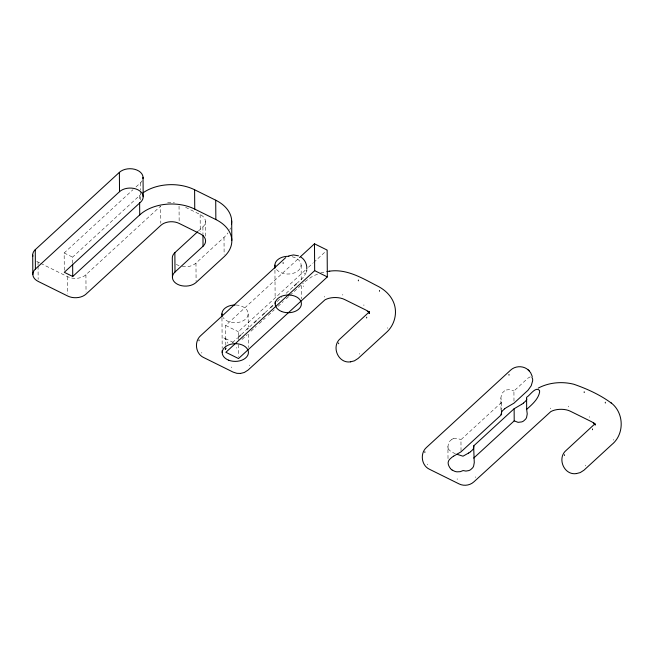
<?xml version="1.0" encoding="UTF-8"?>
<svg xmlns="http://www.w3.org/2000/svg" width="654" height="654" viewBox="0 0 654 654"><rect width="100%" height="100%" fill="white"/><g stroke="black" fill="none" stroke-linecap="round" stroke-linejoin="round"><path stroke-width="0.49" stroke-dasharray="3.27 2.45" d="M448.015 458.601L447.925 446.625L448.595 443.085A12.132 9.671 32.8 0 1 449.592 441.376L451.546 439.586M500.972 409.911L500.89 397.943L501.561 394.403A12.132 9.671 32.8 0 1 502.558 392.694L504.512 390.896A12.132 9.671 32.8 0 1 506.409 389.947M306.211 272.497L303.734 276.977L297.325 283.01M226.137 348.329L224.992 349.498L227.232 347.438M64.28 270.266L64.157 252.967L133.007 189.685M135.999 186.93L140.487 182.801A13.113 8.862 -0.4 0 0 142.147 180.774M72.643 263.251L72.602 257.145L139.58 195.571A39.346 26.585 -0.4 0 1 140.847 194.467M40.712 263.39L67.575 276.683A13.113 8.862 -0.4 0 0 85.919 274.745L160.688 206.018L160.81 223.316M198.473 230.976L202.903 226.905A13.113 8.862 -0.4 0 0 200.14 214.52L184.305 206.689M182.253 266.513A13.113 8.862 -0.4 0 0 195.971 263.121L224.011 237.353A39.346 26.585 -0.4 0 0 227.96 232.857M225.81 345.328L225.671 325.447L298.813 258.216M238.358 335.69L238.334 331.709L305.508 269.971M308.492 267.224L312.972 263.112M313.716 262.426L326.403 250.76M232.448 342.647L237.672 337.848M241.4 334.423L245.871 330.303M249.599 326.877L253.327 323.452M257.799 319.34L261.535 315.915M265.262 312.489L269.734 308.377M277.19 301.519L281.661 297.406M286.141 293.294L293.597 286.444M242.021 339.451L247.269 334.635M251.013 331.186L256.262 326.362M259.254 323.607L265.254 318.097M268.254 315.342L274.247 309.832M277.991 306.383L283.239 301.568M286.239 298.813L289.24 296.049M289.984 295.363L303.481 282.961M461.029 450.81L460.956 439.709L501.463 402.472L500.89 397.943M513.987 401.123L513.921 391.027L527.892 378.184L530.533 376.712M304.977 281.588L312.383 276.364L318.22 273.813M506.376 389.98L510.046 389.522L513.921 391.027M453.41 438.662L457.081 438.205L460.956 439.709M320.705 272.939L325.251 271.827M225.671 325.447L238.334 331.709M64.157 252.967L72.602 257.145M233.388 342.483L223.504 337.595L226.963 340.366L227.919 343.252M36.714 261.314A13.113 8.862 -0.4 0 0 38.022 262.058L39.812 262.949M448.137 448.873L447.925 446.625M448.145 448.881L450.369 451.039A12.132 4.504 15 0 0 451.988 452.11L454.636 453.418A12.132 4.504 15 0 0 455.364 453.712M613.615 439.398L613.615 440.167M589.745 416.573L589.745 417.342M585.575 465.166L585.575 465.942M568.637 406.126L568.645 406.902M550.292 408.063L550.3 408.84M501.463 402.472L501.512 409.543M475.523 476.791L475.523 477.567M457.179 478.728L457.187 479.505M427.626 464.103L427.634 464.88M387.773 327.638L387.773 328.414M363.902 304.813L363.902 305.59M359.733 353.413L359.733 354.182M342.794 294.365L342.802 295.142M324.449 296.303L324.458 297.079M304.249 273.094L304.257 273.863M303.35 285.863L303.35 286.632M301.134 265.189L301.241 280.46M301.281 285.545L301.371 298.78M274.942 270.241L275.138 298.747M249.681 365.038L249.681 365.807M248.168 313.871L248.267 327.106M248.316 334.227L248.406 347.462M238.367 336.679L238.391 339.663M238.424 344.633L238.506 356.561M236.364 347.429L236.364 348.206M231.336 366.976L231.344 367.744M225.818 346.318L225.843 350.299M224.011 237.353L224.126 254.651M221.968 317.909L222.18 348.443M205.462 221.469L205.569 236.74M202.903 226.905L202.953 234.034M201.792 352.351L201.792 353.127M200.14 214.52L200.255 231.827M195.971 263.121L196.094 281.449M179.049 206.116L179.155 222.401M140.487 182.801L140.536 189.93M140.545 190.943L140.61 200.108M139.58 195.571L139.621 200.664M85.919 274.745L86.034 292.052M67.575 276.683L67.697 293.989M38.022 262.058L38.046 265.115M38.055 266.129L38.145 279.364M451.579 439.553A12.132 9.671 32.8 0 1 453.443 438.63M292.166 256.752A13.113 8.862 -0.4 0 1 297.791 271.042A13.113 8.862 -0.4 0 1 276.111 268.933M235.98 305.009A13.113 8.862 -0.4 0 1 248.111 312.947A13.113 8.862 -0.4 0 1 238.489 322.397A13.113 8.862 -0.4 0 1 223.145 317.615M179.073 265.679A13.113 8.862 -0.4 0 1 176.318 264.314M230.543 227.935A39.346 26.585 -0.4 0 1 229.84 229.611M167.612 202.74A13.113 8.862 -0.4 0 1 174.397 202.626"/><path stroke-width="0.98" d="M306.791 269.039C307.159 264.371 304.911 259.613 300.946 257.079M306.71 270.192L306.505 271.377M369.069 312.285L369.24 311.721M473.905 447.745L473.48 448.595A12.132 5.257 -21.9 0 1 472.482 449.944L470.528 451.742M526.871 399.063L526.445 399.913A12.132 5.257 -21.9 0 1 525.448 401.262L523.543 403.019M368.921 312.342L369.191 311.844M368.701 312.53L369.036 312.122L340.333 338.617C330.883 346.424 338.241 363.91 350.634 361.817M594.543 424.291L594.878 423.874L566.176 450.377C556.726 458.184 564.083 475.662 576.476 473.57M32.847 256.27A13.113 8.862 -0.4 0 1 35.259 249.681L119.38 172.362A13.113 8.862 -0.4 0 1 134.724 169.312A13.113 8.862 -0.4 0 1 142.964 178.526M174.994 272.015L203.034 246.247A13.113 8.862 -0.4 0 0 200.271 233.862L179.163 223.423A13.113 8.862 -0.4 0 0 160.827 225.36L86.05 294.087A13.113 8.862 -0.4 0 1 67.705 296.025L38.161 281.4A13.113 8.862 -0.4 0 1 35.398 269.023L119.518 191.696A13.113 8.862 -0.4 0 1 137.855 189.758A13.113 8.862 -0.4 0 1 140.618 202.143L64.288 272.301L72.733 276.478L139.719 214.913A39.346 26.585 -0.4 0 1 194.745 209.1L215.853 219.548A39.346 26.585 -0.4 0 1 224.142 256.687L196.102 282.463A13.113 8.862 -0.4 0 1 177.757 284.4A13.113 8.862 -0.4 0 1 174.994 272.015L174.863 252.681L197.737 231.655M299.557 257.529L314.484 243.811L327.147 250.073L327.335 276.92L238.522 358.555L225.859 352.285L314.672 270.65L314.484 243.811M238.416 337.162L240.656 335.101M246.615 329.624L248.111 328.251M254.071 322.765L256.311 320.713M262.279 315.228L264.51 313.168M270.478 307.691L272.718 305.631M294.341 285.757L296.581 283.697M501.52 410.548L501.544 414.587L461.037 451.824L453.533 456.222M452.11 470.03L454.759 471.338A12.132 10.423 -29.2 0 0 457.015 471.828L460.236 471.681L463.106 470.553L465.893 471.076L468.787 470.586A12.132 9.671 32.8 0 0 470.659 469.662L472.572 467.912A12.132 9.671 32.8 0 0 473.602 466.155L474.273 462.623L473.619 445.971L514.126 408.742L521.63 404.336M526.666 409.404L526.584 397.289C529.74 395.76 535.618 385.917 539.534 390.479A9.254 4.079 -63.7 0 1 539.55 392.465C537.948 399.668 531.816 404.638 526.666 409.404L527.238 413.941L526.568 417.473A12.132 9.671 32.8 0 1 525.571 419.181L523.617 420.98A12.132 9.671 32.8 0 1 521.753 421.895L518.082 422.353L514.207 420.857L514.126 408.742M473.7 458.086L514.207 420.857M504.586 408.856L502.681 410.614A12.132 5.257 -21.9 0 0 501.683 411.963L501.095 414.415M285.749 257.594L200.737 335.616C193.936 341.453 195.481 353.888 203.77 357.583L233.159 372.118L236.912 373.336L240.582 373.442M468.665 453.018L462.999 456.19L456.893 454.26M538.226 388.116C549.049 382.402 562.015 381.266 573.828 384.25C587.014 388.819 600.135 394.787 611.359 403.109M288.79 255.869L293.483 254.937L298.486 255.828M240.492 373.45L244.326 372.469L248.054 370.082L324.924 299.875C330.164 296.891 339.107 296.752 344.617 299.516L365.888 310.045L368.447 311.729L369.265 313.135L369.118 311.983L369.338 313.16L368.962 312.007L369.387 313.103L367.728 311.108L369.208 312.538M350.544 361.826L354.378 360.844L358.106 358.457L386.064 332.763C394.632 325.398 397.943 312.612 393.495 302.148C390.471 294.962 384.397 289.452 377.497 286.035C362.774 278.449 347.045 268.647 329.649 271.165M528.44 370.139C523.65 365.553 515.426 365.602 510.619 370.131L426.58 447.377C419.778 453.214 421.315 465.648 429.613 469.335L459.002 483.878C463.776 486.314 469.956 485.489 473.897 481.843L550.766 411.636C555.933 408.66 565.105 408.513 570.46 411.276L591.731 421.797L594.29 423.481L593.57 422.86L595.23 424.855L594.617 423.71L595.181 424.92L594.805 423.767M576.387 473.586L580.221 472.597L583.948 470.218L611.907 444.516C624.684 434.093 624.178 412.674 611.016 402.782M501.544 414.587L501.095 414.423M473.619 445.971L474.142 446.371M326.91 271.582L329.73 271.148M142.907 192.905A39.346 26.585 -0.4 0 1 194.606 189.758L215.714 200.206A39.346 26.585 -0.4 0 1 231.451 224.51M314.672 270.65L327.335 276.92M528.914 370.605L530.656 372.747L532.258 376.475M528.097 369.804L529.29 370.965M450.492 468.599C448.889 466.457 447.173 463.228 448.718 460.653A12.132 5.257 -21.9 0 1 449.715 459.296L451.669 457.506A12.132 5.257 -21.9 0 1 453.565 456.19M531.906 377.195L532.609 378.936A15.925 7.014 -63.7 0 1 532.626 380.922L531.212 385.746L527.974 390.299L514.003 403.142L506.498 407.54A12.132 5.257 -21.9 0 0 504.667 408.791M605.318 402.251L605.326 403.027M592.508 428.95L592.508 429.727M584.21 391.803L584.218 392.58M564.467 454.726L564.467 455.495M508.984 374.407L508.992 375.175M424.863 451.726L424.871 452.503M379.475 290.49L379.483 291.267M366.665 317.19L366.673 317.967M358.376 280.051L358.376 280.819M338.625 342.966L338.633 343.742M283.141 262.646L283.149 263.423M274.901 265.156L274.925 268.205M275.162 301.796L275.171 303.832M231.688 221.036L231.827 240.378M221.943 313.838L221.959 316.896M222.197 350.487L222.213 352.522M215.714 200.206L215.853 219.548M202.961 235.048L203.034 246.247M199.02 339.966L199.029 340.742M194.606 189.758L194.745 209.1M172.435 277.459L172.304 258.117A13.113 8.862 -0.4 0 1 174.863 252.681M143.046 177.365L143.185 196.707M139.629 202.699L139.719 214.913M119.38 172.362L119.518 191.696M72.651 264.265L72.733 276.478M35.259 249.681L35.398 269.023M32.7 255.117L32.839 274.459M452.069 470.005A12.132 10.423 -29.2 0 1 450.442 468.575M470.496 451.775A12.132 5.257 -21.9 0 1 468.632 453.05M523.462 403.085A12.132 5.257 -21.9 0 1 521.598 404.368M274.999 266.268A13.113 8.862 -0.4 0 1 288.945 256.327M222.033 314.95A13.113 8.862 -0.4 0 1 235.154 304.993M281.645 311.517A13.113 8.862 -0.4 0 0 301.404 303.865A13.113 8.862 -0.4 0 0 281.817 296.172A13.113 8.862 -0.4 0 0 281.645 311.517M228.679 360.199A13.113 8.862 -0.4 0 0 248.438 352.555A13.113 8.862 -0.4 0 0 228.851 344.854A13.113 8.862 -0.4 0 0 228.679 360.199"/></g></svg>
